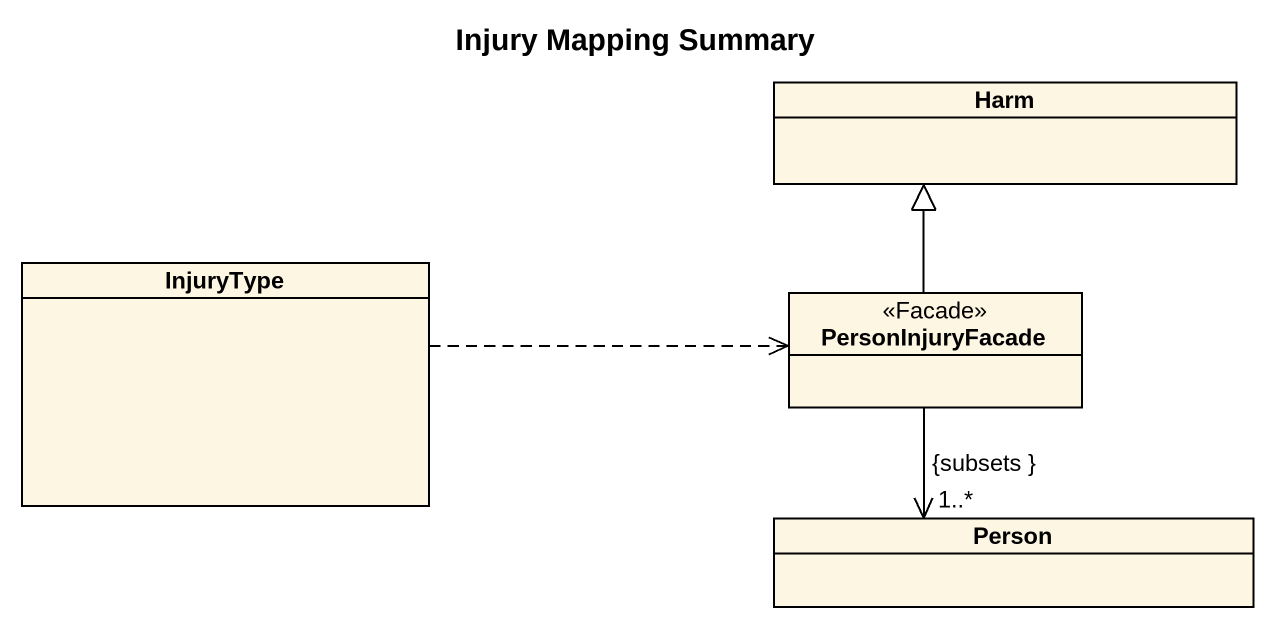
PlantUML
@startuml
title Injury Mapping Summary
hide circle
hide empty members
class Harm
class InjuryType
class PersonInjuryFacade <<Facade>>
class "Person" as Person_
InjuryType .right.> PersonInjuryFacade
PersonInjuryFacade -up-|> Harm
PersonInjuryFacade --> "{subsets }\n1..*" Person_
@enduml
